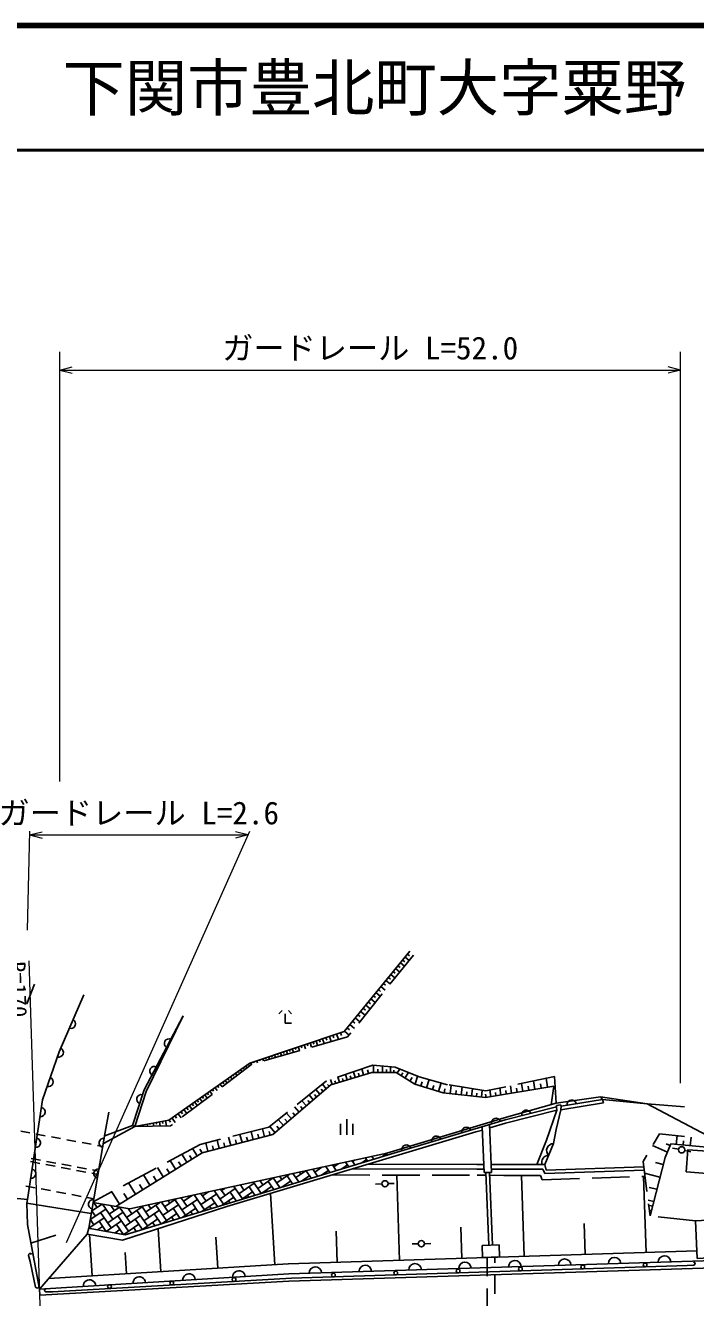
# Model space of a CAD drawing. Units: millimetres, scale not verified. Extents: x 40000 to 680000, y 20000 to 380000.
# Drawn here: x 402059 to 455774, y 277944 to 380000 of the extents above; entities that cross this region are included whole.
import ezdxf
from ezdxf.enums import TextEntityAlignment as Align

# ---------------------------------------------------------------- set-up
doc = ezdxf.new("R2010")
doc.units = ezdxf.units.MM
doc.header["$LTSCALE"] = 1000
for name, color, linetype, lineweight in [('M-BGD', 7, 'Continuous', 25), ('M-STR-HTXT', 7, 'Continuous', 13), ('M-TTL', 2, 'Continuous', 140), ('M-TTL-LINE', 7, 'Continuous', 50)]:
    doc.layers.add(name, color=color, linetype=linetype, lineweight=lineweight)
doc.layers.add('M-TTL-TXT', color=7, linetype='Continuous')
doc.styles.add('ＭＳ ゴシック', font='')
doc.styles.get('ＭＳ ゴシック').set_extended_font_data('MS Gothic')

msp = doc.modelspace()

# ---------------------------------------------------------------- linework, layer by layer
at = {"layer": 'M-BGD'}
for p, q in [((432879, 305732), (427608, 299298)), ((433156, 305420), (431278, 303081)), ((432488, 305255), (432811, 304990)), ((432673, 305481), (432835, 305348)), ((431731, 304331), (432063, 304059)), ((431922, 304564), (432088, 304427)), ((432112, 304796), (432440, 304528)), ((432300, 305025), (432464, 304891)), ((430755, 303140), (430928, 302998)), ((430953, 303382), (431295, 303102)), ((431149, 303621), (431320, 303481)), ((431345, 303860), (431682, 303584)), ((431538, 304095), (431706, 303957)), ((402780, 303074), (402163, 301519)), ((404770, 297664), (406726, 302239)), ((430652, 302302), (428773, 299963)), ((429950, 302157), (430128, 302012)), ((430154, 302406), (430505, 302119)), ((430355, 302652), (430531, 302508)), ((430557, 302897), (430903, 302614)), ((429123, 301148), (429306, 300998)), ((429333, 301404), (429693, 301108)), ((429540, 301656), (429720, 301508)), ((429746, 301908), (430102, 301617)), ((414708, 300550), (411574, 294602)), ((411731, 294472), (414708, 300550)), ((422632, 300964), (422382, 300714)), ((422882, 299964), (422882, 300714)), ((423382, 300714), (423132, 300964)), ((428273, 300110), (428461, 299956)), ((428489, 300373), (428859, 300070)), ((428701, 300633), (428886, 300481)), ((428914, 300892), (429279, 300592)), ((427608, 299298), (420051, 296746)), ((423382, 299964), (422882, 299964)), ((427004, 299094), (427155, 298649)), ((427316, 299199), (427391, 298976)), ((427621, 299314), (428002, 299002)), ((427840, 299581), (428030, 299425)), ((428147, 299183), (427886, 298858)), ((428058, 299847), (428434, 299540)), ((423923, 298053), (424025, 297752)), ((424160, 298133), (424211, 297983)), ((424397, 298213), (424506, 297890)), ((424634, 298293), (424689, 298132)), ((424871, 298373), (424988, 298028)), ((427886, 298858), (425002, 298032)), ((425113, 298455), (425171, 298282)), ((425355, 298537), (425479, 298168)), ((425612, 298624), (425675, 298440)), ((425870, 298711), (426003, 298318)), ((426145, 298804), (426211, 298607)), ((426419, 298896), (426560, 298478)), ((426712, 298995), (426782, 298786)), ((403434, 293813), (404770, 297664)), ((420844, 297014), (420869, 296940)), ((421081, 297094), (421138, 296925)), ((424041, 297757), (421157, 296930)), ((421318, 297173), (421346, 297089)), ((421555, 297253), (421619, 297063)), ((421792, 297333), (421824, 297238)), ((422029, 297413), (422100, 297201)), ((422265, 297493), (422301, 297387)), ((422502, 297573), (422582, 297339)), ((422739, 297653), (422779, 297536)), ((422976, 297733), (423063, 297476)), ((423213, 297813), (423256, 297685)), ((423450, 297893), (423544, 297614)), ((423687, 297973), (423734, 297834)), ((420051, 296746), (413563, 292175)), ((420216, 296661), (417823, 294851)), ((419100, 296076), (419162, 295988)), ((419305, 296220), (419419, 296058)), ((419509, 296364), (419566, 296283)), ((419714, 296508), (419818, 296360)), ((419918, 296652), (419970, 296578)), ((420134, 296774), (420181, 296634)), ((420371, 296854), (420394, 296784)), ((420607, 296934), (420657, 296787)), ((429823, 296004), (426534, 295011)), ((429904, 296591), (427064, 295625)), ((428483, 295599), (428343, 296060)), ((429161, 295804), (429014, 296289)), ((429552, 295922), (429467, 296201)), ((431763, 295999), (429823, 296004)), ((431702, 296423), (429904, 296591)), ((429948, 296004), (429949, 296587)), ((430310, 296003), (430310, 296262)), ((430672, 296002), (430673, 296519)), ((430993, 296001), (430993, 296231)), ((431314, 296000), (431315, 296459)), ((431590, 296000), (431591, 296198)), ((433619, 295663), (431702, 296423)), ((433266, 295072), (431763, 295999)), ((431852, 295944), (432059, 296281)), ((432165, 295751), (432303, 295975)), ((432478, 295558), (432755, 296005)), ((417670, 295068), (417823, 294851)), ((417874, 295212), (417951, 295103)), ((418079, 295356), (418222, 295152)), ((418283, 295500), (418355, 295398)), ((418487, 295644), (418621, 295454)), ((418692, 295788), (418759, 295693)), ((418896, 295932), (419020, 295756)), ((426534, 295011), (421898, 291014)), ((426184, 295325), (423848, 293443)), ((426177, 294702), (425863, 295067)), ((426397, 294892), (426261, 295049)), ((426639, 295042), (426519, 295439)), ((426931, 295130), (426868, 295339)), ((427223, 295219), (427097, 295636)), ((427530, 295311), (427464, 295531)), ((427837, 295404), (427705, 295843)), ((428160, 295502), (428090, 295732)), ((428822, 295702), (428748, 295944)), ((432883, 295308), (433062, 295597)), ((435534, 294361), (433266, 295072)), ((433291, 295064), (433494, 295712)), ((435894, 295015), (433619, 295663)), ((433753, 294919), (433856, 295249)), ((434215, 294775), (434421, 295435)), ((434694, 294624), (434802, 294967)), ((435174, 294474), (435389, 295159)), ((438976, 294532), (436013, 294997)), ((436102, 294298), (436177, 294971)), ((441033, 294331), (440930, 294941)), ((444470, 295683), (441534, 295068)), ((441937, 294483), (441829, 295129)), ((442896, 294644), (442781, 295329)), ((443403, 294730), (443342, 295092)), ((443911, 294815), (443789, 295540)), ((444470, 295683), (444597, 293531)), ((410633, 291758), (411574, 294602)), ((410826, 291672), (411731, 294472)), ((417026, 294247), (414634, 292437)), ((416239, 294060), (416335, 293924)), ((416444, 294204), (416626, 293945)), ((416648, 294348), (416739, 294218)), ((416852, 294492), (417025, 294247)), ((417057, 294636), (417143, 294513)), ((417261, 294780), (417424, 294549)), ((417466, 294924), (417547, 294808)), ((425133, 293803), (424790, 294202)), ((425400, 294033), (425236, 294223)), ((425667, 294263), (425338, 294644)), ((425922, 294483), (425765, 294665)), ((438946, 293981), (435534, 294361)), ((435631, 294350), (435668, 294687)), ((436546, 294248), (436581, 294565)), ((436989, 294199), (437060, 294833)), ((437407, 294152), (437440, 294451)), ((437824, 294106), (437891, 294702)), ((438217, 294062), (438248, 294343)), ((438610, 294018), (438673, 294580)), ((444404, 294898), (438946, 293981)), ((438993, 293989), (438947, 294260)), ((440555, 294863), (438976, 294532)), ((439373, 294053), (439282, 294596)), ((439776, 294120), (439728, 294408)), ((440179, 294188), (440082, 294764)), ((440606, 294260), (440555, 294565)), ((441485, 294407), (441431, 294730)), ((442416, 294564), (442359, 294906)), ((444404, 294898), (444198, 293419)), ((444597, 293531), (448163, 294052)), ((451903, 293473), (448163, 294052)), ((448163, 294052), (448308, 293844)), ((402223, 285815), (403434, 293813)), ((414762, 293019), (414985, 292703)), ((414983, 293175), (415095, 293017)), ((415205, 293331), (415417, 293030)), ((415415, 293480), (415521, 293329)), ((415626, 293628), (415828, 293341)), ((415831, 293772), (415932, 293629)), ((416035, 293916), (416227, 293643)), ((423991, 292818), (423615, 293254)), ((424283, 293070), (424103, 293278)), ((424575, 293322), (424215, 293739)), ((424854, 293562), (424682, 293762)), ((444597, 293531), (440425, 292354)), ((444622, 293250), (440508, 292195)), ((440547, 291944), (444653, 292972)), ((444653, 292972), (443829, 290559)), ((444597, 291431), (444966, 293015)), ((444622, 293250), (444625, 293362)), ((444622, 293250), (444653, 292972)), ((444625, 293362), (444953, 293410)), ((444953, 293410), (444991, 293306)), ((444966, 293015), (448398, 293575)), ((444991, 293306), (444966, 293015)), ((444991, 293306), (448308, 293844)), ((448308, 293844), (451903, 293473)), ((448308, 293844), (448398, 293575)), ((451903, 293473), (454894, 293240)), ((457206, 290688), (451903, 293473)), ((408461, 291219), (408745, 292821)), ((410826, 291672), (413563, 292175)), ((412055, 291898), (412070, 291816)), ((412301, 291943), (412346, 291697)), ((412547, 291988), (412570, 291865)), ((412793, 292033), (412853, 291705)), ((413039, 292078), (413069, 291914)), ((413285, 292123), (413360, 291713)), ((413570, 292180), (413690, 292009)), ((413809, 292348), (414055, 291999)), ((414053, 292520), (414176, 292345)), ((414297, 292691), (414531, 292359)), ((414529, 292855), (414646, 292689)), ((423070, 292815), (421581, 291615)), ((422741, 291740), (422329, 292218)), ((423060, 292016), (422864, 292244)), ((423380, 292291), (422986, 292748)), ((423686, 292555), (423497, 292773)), ((427814, 290997), (427814, 292247)), ((440425, 292354), (431023, 289523)), ((431067, 289379), (440508, 292195)), ((439278, 291563), (440547, 291944)), ((401679, 291285), (402417, 291149)), ((402908, 291058), (403646, 290921)), ((407128, 283506), (408461, 291219)), ((410826, 291672), (408303, 290304)), ((410633, 291758), (408412, 290932)), ((410826, 291672), (410633, 291758)), ((413684, 291719), (410826, 291672)), ((411318, 291762), (411333, 291680)), ((411563, 291807), (411571, 291766)), ((411809, 291852), (411839, 291688)), ((413836, 291834), (413684, 291719)), ((421898, 291014), (416217, 289561)), ((418212, 285247), (438158, 291227)), ((421581, 291615), (418672, 290883)), ((419421, 290380), (419254, 291030)), ((420325, 290611), (420160, 291257)), ((420775, 290726), (420693, 291048)), ((421225, 290841), (421061, 291484)), ((421673, 290956), (421591, 291276)), ((422072, 291163), (421641, 291663)), ((422406, 291452), (422200, 291690)), ((427314, 290997), (427314, 291872)), ((428314, 290997), (428314, 291872)), ((438158, 291227), (438685, 291385)), ((438818, 287964), (438674, 291648)), ((439417, 287988), (439268, 291825)), ((444394, 290293), (444597, 291431)), ((452880, 291083), (452378, 290229)), ((454879, 290877), (452880, 291083)), ((454226, 290226), (454292, 290937)), ((404137, 290830), (404875, 290694)), ((405367, 290603), (406104, 290467)), ((406596, 290376), (407333, 290240)), ((407825, 290149), (408262, 290068)), ((416059, 290225), (413415, 288808)), ((415810, 289307), (415444, 289896)), ((416215, 289559), (416035, 289849)), ((417702, 290639), (416059, 290225)), ((416677, 289678), (416508, 290339)), ((417137, 289796), (417053, 290124)), ((417597, 289913), (417429, 290570)), ((418054, 290030), (417970, 290357)), ((418511, 290147), (418344, 290801)), ((418966, 290264), (418883, 290588)), ((419873, 290496), (419790, 290819)), ((432783, 289891), (432783, 289891)), ((443829, 290559), (443039, 288616)), ((443700, 288615), (444394, 290293)), ((453514, 289608), (452320, 290131)), ((453802, 290266), (453329, 289186)), ((453743, 290132), (453416, 290275)), ((458701, 289805), (453802, 290266)), ((453932, 289941), (454422, 289843)), ((454787, 290173), (454820, 290524)), ((455348, 290120), (455414, 290822)), ((402474, 288850), (403211, 288710)), ((402521, 289090), (403259, 288954)), ((403750, 288864), (404488, 288727)), ((416217, 289561), (409297, 285255)), ((410052, 282989), (431067, 289379)), ((431023, 289523), (410418, 285057)), ((414088, 288236), (413652, 288936)), ((414537, 288515), (414337, 288836)), ((414986, 288795), (414587, 289437)), ((415398, 289051), (415215, 289345)), ((428250, 288922), (428475, 288591)), ((428431, 288961), (428289, 288865)), ((429397, 289015), (429018, 288756)), ((429304, 289151), (429478, 288896)), ((429832, 289265), (429979, 289049)), ((430918, 289447), (430618, 289243)), ((430886, 289494), (430982, 289354)), ((431023, 289523), (431067, 289379)), ((451871, 289367), (451576, 288866)), ((451576, 288866), (451877, 286466)), ((453329, 289186), (452125, 284493)), ((454912, 289745), (455403, 289647)), ((403702, 288617), (404439, 288477)), ((404930, 288384), (405667, 288244)), ((404980, 288637), (405717, 288501)), ((406158, 288150), (406895, 288010)), ((406209, 288410), (406947, 288274)), ((407386, 287917), (407874, 287824)), ((407438, 288183), (407921, 288094)), ((412533, 288336), (409889, 286919)), ((413108, 287626), (412633, 288389)), ((413598, 287931), (413380, 288281)), ((423230, 287834), (422206, 287135)), ((423504, 287893), (423964, 287220)), ((424530, 288116), (423726, 287567)), ((424031, 288008), (424140, 287849)), ((424559, 288122), (424966, 287524)), ((425086, 288236), (425468, 287677)), ((425830, 288398), (425247, 288000)), ((425613, 288351), (425660, 288282)), ((426355, 288150), (425817, 287783)), ((425942, 287869), (425969, 287829)), ((426141, 288465), (426470, 287982)), ((426668, 288579), (426972, 288134)), ((427131, 288680), (426768, 288432)), ((427876, 288583), (427417, 288270)), ((427463, 288301), (427473, 288287)), ((427723, 288808), (427974, 288439)), ((428314, 288276), (438252, 288253)), ((429554, 288648), (438240, 288627)), ((438240, 288627), (438792, 288626)), ((438252, 288253), (438806, 288251)), ((439117, 287976), (438818, 287964)), ((438967, 287970), (439194, 282139)), ((439117, 287976), (439417, 287988)), ((439494, 282151), (439267, 287982)), ((439392, 288625), (443700, 288615)), ((439407, 288250), (440412, 288248)), ((440412, 288248), (443545, 288240)), ((443545, 288240), (443693, 287890)), ((443693, 287890), (451665, 288160)), ((443700, 288615), (443806, 288164)), ((443806, 288164), (451631, 288429)), ((452925, 287613), (451694, 287929)), ((453185, 288622), (452553, 288784)), ((402088, 286886), (402825, 286749)), ((410873, 286236), (410309, 287144)), ((411456, 286599), (411197, 287015)), ((412039, 286961), (411521, 287794)), ((412573, 287294), (412336, 287675)), ((418758, 286865), (419446, 285857)), ((420403, 287116), (419164, 286270)), ((419286, 286979), (419577, 286552)), ((419329, 286989), (419295, 286965)), ((419990, 286834), (420455, 286152)), ((420340, 287208), (420956, 286305)), ((421924, 287548), (420685, 286703)), ((420868, 287322), (421098, 286985)), ((421793, 286853), (421015, 286323)), ((421511, 287266), (421959, 286610)), ((421922, 287551), (422460, 286762)), ((422449, 287665), (422619, 287417)), ((423313, 287286), (422615, 286810)), ((422900, 287004), (422961, 286915)), ((423032, 287699), (423463, 287067)), ((424834, 287718), (424216, 287296)), ((424421, 287436), (424465, 287372)), ((426660, 287780), (429660, 287773)), ((430122, 287043), (430622, 287063)), ((430660, 287771), (433660, 287764)), ((431121, 287082), (431621, 287102)), ((432041, 280925), (431824, 287768)), ((434660, 287761), (437660, 287754)), ((438268, 287753), (438976, 287751)), ((439276, 287751), (440411, 287748)), ((440411, 287748), (443339, 287741)), ((442036, 281241), (441830, 287745)), ((443339, 287741), (443483, 287383)), ((443483, 287383), (446481, 287484)), ((447481, 287518), (450479, 287619)), ((451478, 287653), (451727, 287662)), ((451807, 281551), (451613, 287658)), ((452673, 286627), (452057, 286785)), ((402223, 285815), (398356, 286204)), ((402223, 285815), (402179, 285508)), ((403317, 286657), (404054, 286520)), ((404546, 286428), (405283, 286291)), ((405774, 286200), (406512, 286062)), ((407003, 285971), (407537, 285871)), ((409007, 286447), (407496, 285637)), ((409602, 285445), (408986, 286435)), ((410238, 285841), (409955, 286295)), ((414128, 285861), (413212, 285236)), ((414038, 285799), (414883, 284560)), ((414540, 285951), (415014, 285255)), ((415840, 285819), (414601, 284973)), ((415429, 286143), (414732, 285668)), ((415067, 286065), (415145, 285950)), ((415594, 286179), (416404, 284993)), ((416122, 286293), (416535, 285688)), ((417361, 286251), (416122, 285406)), ((416729, 286425), (416253, 286101)), ((416649, 286408), (416666, 286382)), ((416948, 285969), (417447, 285238)), ((417176, 286522), (417925, 285425)), ((418882, 286683), (417643, 285838)), ((417704, 286636), (418056, 286120)), ((418029, 286707), (417774, 286533)), ((418751, 285989), (417814, 285349)), ((418469, 286402), (418951, 285695)), ((420272, 286421), (419414, 285836)), ((419859, 286139), (419954, 286000)), ((421380, 286572), (421457, 286457)), ((422047, 280576), (421698, 286292)), ((452420, 285642), (451966, 285759)), ((402179, 285508), (407331, 284681)), ((402221, 283796), (402179, 285508)), ((408498, 285047), (407259, 284201)), ((407360, 284940), (407672, 284483)), ((408201, 285449), (407391, 284896)), ((407464, 285580), (410418, 285057)), ((407567, 285561), (407496, 285637)), ((407538, 285566), (407804, 285178)), ((408085, 284765), (408931, 283526)), ((408227, 285445), (409062, 284221)), ((409888, 284784), (408649, 283939)), ((409610, 285200), (408780, 284634)), ((408915, 285323), (409193, 284915)), ((409606, 285197), (410452, 283958)), ((409844, 282536), (418212, 285247)), ((411409, 285217), (410170, 284371)), ((410292, 285079), (410583, 284653)), ((410315, 285075), (410301, 285066)), ((410996, 284935), (411841, 283696)), ((411376, 285265), (411972, 284390)), ((412799, 284954), (411559, 284109)), ((412828, 285579), (411691, 284803)), ((411903, 285379), (412104, 285085)), ((412517, 285367), (413362, 284128)), ((412958, 285608), (413493, 284823)), ((414319, 285386), (413080, 284541)), ((413485, 285722), (413625, 285518)), ((413906, 285105), (414439, 284323)), ((415709, 285124), (414613, 284376)), ((415296, 284842), (415442, 284628)), ((415427, 285537), (415943, 284781)), ((417230, 285556), (416213, 284863)), ((416817, 285274), (416946, 285085)), ((418338, 285707), (418450, 285543)), ((452002, 285474), (452125, 284493)), ((452233, 284917), (452066, 284959)), ((452327, 285279), (452100, 285338)), ((403189, 278623), (402221, 283796)), ((408367, 284352), (407128, 283506)), ((407244, 284223), (407541, 283788)), ((407954, 284070), (408505, 283263)), ((409757, 284089), (408537, 283257)), ((409344, 283808), (409881, 283019)), ((409475, 284502), (410320, 283263)), ((411146, 283827), (409946, 283008)), ((411278, 284522), (410039, 283676)), ((410865, 284240), (411432, 283409)), ((412667, 284259), (411428, 283414)), ((412254, 283977), (412434, 283714)), ((412385, 284672), (412936, 283866)), ((414188, 284692), (413012, 283889)), ((413775, 284410), (413938, 284171)), ((446921, 281396), (446842, 283895)), ((452171, 284674), (452088, 284696)), ((455762, 284111), (452779, 284425)), ((402498, 282319), (404492, 282941)), ((403189, 278623), (407014, 283036)), ((407014, 283036), (407128, 283506)), ((407014, 283036), (409844, 282536)), ((407098, 283512), (410052, 282989)), ((407396, 279681), (407193, 283005)), ((408236, 283657), (407833, 283382)), ((409626, 283395), (409242, 283133)), ((410733, 283545), (410930, 283256)), ((412901, 280017), (412691, 283458)), ((417474, 280297), (417322, 282792)), ((423160, 279843), (517042, 282817)), ((427043, 280767), (426964, 283265)), ((437038, 281083), (436959, 283582)), ((423135, 280643), (455879, 281680)), ((423179, 279256), (517339, 282238)), ((433048, 282247), (433548, 282256)), ((434048, 282266), (434548, 282275)), ((402305, 281329), (402427, 280843)), ((402762, 279278), (402427, 280843)), ((410149, 279849), (410043, 281570)), ((438627, 281146), (439077, 281160)), ((439082, 281162), (439079, 279662)), ((439681, 280734), (439682, 281185)), ((403189, 278623), (423160, 279843)), ((403922, 279469), (423111, 280642)), ((439676, 278234), (439679, 279734)), ((455615, 280535), (455114, 280521)), ((402876, 278790), (402762, 279278)), ((403188, 278623), (403188, 278623)), ((403202, 278123), (403189, 278623)), ((403202, 278123), (423179, 279256)), ((439077, 278662), (439074, 277162)), ((403716, 278401), (404217, 278417))]:
    msp.add_line(p, q, dxfattribs=at)
for points in [[(455024, 288028), (457379, 287850), (457513, 289627), (455158, 289805)], [(456722, 284157), (456867, 281134), (455907, 281088), (455762, 284111)], [(438658, 282118), (440030, 282171), (440068, 281200), (438696, 281147)]]:
    msp.add_lwpolyline(points, close=True, dxfattribs=at)
msp.add_lwpolyline([(455114, 280521), (423373, 279493), (404217, 278417)], dxfattribs=at)
for centre, radius in [((454667, 289794), 250), ((430871, 287072), 250), ((433798, 282261), 250), ((451732, 280561), 150), ((426745, 279752), 150), ((431743, 279914), 150), ((436740, 280076), 150), ((441738, 280238), 150), ((446735, 280400), 150), ((408795, 278824), 150), ((413787, 279105), 150), ((418779, 279385), 150)]:
    msp.add_circle(centre, radius, dxfattribs=at)
for centre, radius, start, end in [((405701, 299908), 376, 250.79892, 62.89918), ((413566, 298327), 376, 66.16553, 238.2658), ((404723, 297606), 376, 254.81419, 66.91445), ((412400, 296115), 376, 66.16553, 238.2658), ((403903, 295244), 376, 254.81419, 66.91445), ((411355, 293857), 376, 75.64088, 247.74114), ((403260, 292834), 376, 265.36058, 77.46084), ((442206, 292604), 376, 18.33877, 190.43903), ((445845, 293418), 376, 13.16258, 185.26285), ((439794, 291955), 376, 20.55341, 192.65367), ((435002, 290526), 376, 20.55341, 192.65367), ((437398, 291240), 376, 20.55341, 192.65367), ((402886, 290362), 376, 265.36058, 77.46084), ((408338, 290354), 376, 84.14203, 256.24229), ((432606, 289811), 376, 20.55341, 192.65367), ((444380, 289748), 546, 88.55227, 226.51268), ((443991, 288806), 546, 88.55227, 200.41361), ((402513, 287890), 376, 265.36058, 77.46084), ((407912, 287890), 376, 84.14219, 256.24245), ((407486, 285427), 376, 84.14219, 256.24245), ((402426, 281359), 125, 14.05734, 194.05734), ((433294, 280164), 500, 1.81429, 181.81429), ((437292, 280291), 500, 1.81429, 181.81429), ((441290, 280417), 500, 1.81429, 181.81429), ((445288, 280544), 500, 1.81429, 181.81429), ((449286, 280671), 500, 1.81429, 181.81429), ((453284, 280797), 500, 1.81429, 181.81429), ((455611, 280660), 125, 271.63686, 91.63686), ((415175, 279355), 500, 3.49726, 183.49726), ((419168, 279599), 500, 3.49726, 183.49726), ((425298, 279911), 500, 1.81429, 181.81429), ((429296, 280037), 500, 1.81429, 181.81429), ((402998, 278819), 125, 193.18453, 13.18453), ((403712, 278526), 125, 91.81686, 271.81686), ((407190, 278867), 500, 3.49726, 183.49726), ((411182, 279111), 500, 3.49726, 183.49726)]:
    msp.add_arc(centre, radius, start, end, dxfattribs=at)
at = {"layer": 'M-STR-HTXT'}
for p, q in [((404809, 319338), (404809, 353825)), ((454579, 295148), (454579, 353825)), ((404809, 352354), (405809, 352604)), ((404809, 352354), (454579, 352354)), ((404809, 352354), (405809, 352104)), ((454579, 352354), (453579, 352604)), ((454579, 352354), (453579, 352104)), ((402212, 307424), (402401, 315356)), ((405336, 282363), (420047, 315356)), ((402394, 315056), (403394, 315306)), ((402394, 315056), (419892, 315056)), ((402394, 315056), (403394, 314806)), ((419892, 315056), (418892, 315306)), ((419892, 315056), (418892, 314806)), ((403312, 274713), (402355, 304947))]:
    msp.add_line(p, q, dxfattribs=at)
at = {"layer": 'M-TTL'}
msp.add_line((680000, 380000), (40000, 380000), dxfattribs=at)
at = {"layer": 'M-TTL-LINE'}
msp.add_line((40000, 370000), (680000, 370000), dxfattribs=at)

# ---------------------------------------------------------------- texts
at = {"layer": 'M-STR-HTXT', "style": 'ＭＳ ゴシック'}
for s, p in [('ガードレール L=52.0', (429694, 352654)), ('ガードレール L=2.6', (411143, 315356))]:
    msp.add_text(s, height=1833, dxfattribs=at).set_placement(p, align=Align.BOTTOM_CENTER)
msp.add_text('R=170', height=1320, rotation=271.814, dxfattribs=at).set_placement((402055, 304937), align=Align.TOP_LEFT)
at = {"layer": 'M-TTL-TXT', "style": 'ＭＳ ゴシック'}
msp.add_text('下関市豊北町大字粟野', height=3666, dxfattribs=at).set_placement((405024, 375000), align=Align.MIDDLE_LEFT)

doc.saveas('drawing.dxf')
